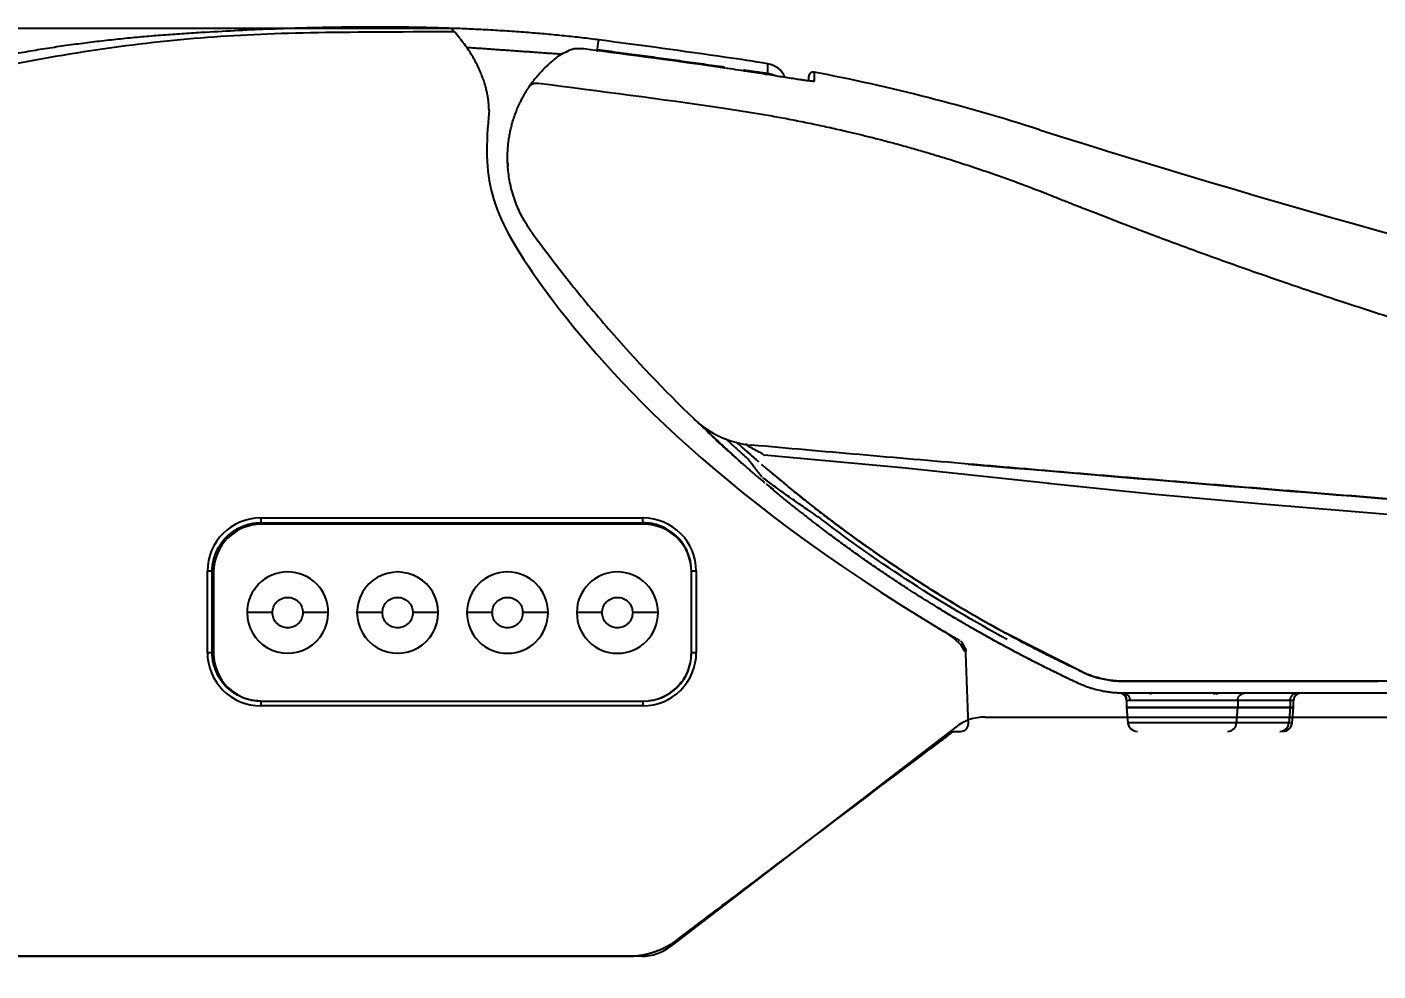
# Model space of a CAD drawing. Header units: millimetres. Extents: x 1416 to 7337, y -4252 to -1725.
# Drawn here: x 1698.4 to 1981.1, y -3578.1 to -3380.7 of the extents above; entities that cross this region are included whole.
import ezdxf

# ---------------------------------------------------------------- set-up
doc = ezdxf.new("R2010")
doc.units = ezdxf.units.MM
doc.header["$MEASUREMENT"] = 0
doc.styles.get("Standard").update_dxf_attribs({"font": 'NanumGothic.ttf'})
doc.dimstyles.get("Standard").update_dxf_attribs({"dimtxt": 0.18, "dimasz": 0.18, "dimexe": 0.18, "dimexo": 0.0625, "dimgap": 0.09, "dimtad": 0, "dimtih": 1, "dimtoh": 1, "dimdec": 4, "dimzin": 0, "dimdsep": 46, "dimtxsty": 'Standard', "dimcen": 0.09, "dimadec": 0, "dimazin": 0, "dimtfac": 1, "dimtdec": 4, "dimtofl": 0, "dimtmove": 0, "dimatfit": 3, "dimfxl": 0, "dimtolj": 1, "dimtzin": 0, "dimarcsym": 0})

# ---------------------------------------------------------------- blocks, each defined once
blk = doc.blocks.new('*D61')
at = {"color": 0, "linetype": 'ByBlock', "lineweight": -2}
for p, q in [((1787.09, -3380.99), (1455.48, -3380.99)), ((1455.66, -3400.99), (1455.66, -3885.04)), ((1648.1, -3905.04), (1455.48, -3905.04))]:
    blk.add_line(p, q, dxfattribs=at)
at = {"color": 0}
for points in [[(1452.33, -3400.99), (1459, -3400.99), (1455.66, -3380.99)], [(1452.33, -3885.04), (1459, -3885.04), (1455.66, -3905.04)]]:
    blk.add_solid(points, dxfattribs=at)
at = {"layer": 'Defpoints', "color": 0}
for p in [(1787.15, -3380.99), (1455.66, -3905.04), (1648.16, -3905.04)]:
    blk.add_point(p, dxfattribs=at)
at = {"color": 2, "insert": (1432.06, -3643.02), "char_height": 25, "attachment_point": 5, "rotation": 90}
blk.add_mtext('\\A1;520', dxfattribs=at)
blk = doc.blocks.new('*D64')
at = {"color": 0, "linetype": 'ByBlock', "lineweight": -2}
for p, q in [((2257.02, -3490.21), (2257.02, -4149.52)), ((1581.59, -3533.11), (1581.59, -4149.52)), ((2237.02, -4149.34), (1601.59, -4149.34))]:
    blk.add_line(p, q, dxfattribs=at)
at = {"color": 0}
for points in [[(1601.59, -4146), (1601.59, -4152.67), (1581.59, -4149.34)], [(2237.02, -4146), (2237.02, -4152.67), (2257.02, -4149.34)]]:
    blk.add_solid(points, dxfattribs=at)
at = {"layer": 'Defpoints', "color": 0}
for p in [(2257.02, -3490.14), (1581.59, -3533.04), (1581.59, -4149.34)]:
    blk.add_point(p, dxfattribs=at)
at = {"color": 2, "insert": (1919.31, -4125.73), "char_height": 25, "attachment_point": 5}
blk.add_mtext('\\A1;675', dxfattribs=at)

msp = doc.modelspace()

# ---------------------------------------------------------------- linework, layer by layer
for p, q in [((1860.95911, -3470.90143), (1860.95911, -3471.03572)), ((1983.89144, -3482.71847), (1956.90786, -3480.53743)), ((1747.26208, -3483.39344), (1827.26208, -3483.39344)), ((1747.26208, -3483.39344), (1747.26208, -3484.39318)), ((1747.26208, -3484.39318), (1827.26208, -3484.39318)), ((1827.41208, -3484.69317), (1747.41208, -3484.69317)), ((1827.26208, -3484.39318), (1827.26208, -3483.39344)), ((1737.11208, -3494.54317), (1736.11208, -3494.52304)), ((1736.11208, -3511.52729), (1736.11208, -3494.52304)), ((1737.41208, -3494.69317), (1737.41208, -3511.69317)), ((1838.41208, -3494.52304), (1837.41208, -3494.54317)), ((1837.41208, -3511.69317), (1837.41208, -3494.69317)), ((1838.41208, -3494.52304), (1838.41208, -3511.52729)), ((1749.71868, -3503.19317), (1744.41208, -3503.19317)), ((1761.41208, -3503.19317), (1756.10548, -3503.19317)), ((1772.71868, -3503.19317), (1767.41208, -3503.19317)), ((1784.41208, -3503.19317), (1779.10548, -3503.19317)), ((1795.71868, -3503.19317), (1790.41208, -3503.19317)), ((1807.41208, -3503.19317), (1802.10548, -3503.19317)), ((1818.71868, -3503.19317), (1813.41208, -3503.19317)), ((1830.41208, -3503.19317), (1825.10548, -3503.19317)), ((1919.31524, -3515.6606), (1903.44296, -3507.64549)), ((1893.44755, -3509.08734), (1893.42568, -3509.12919)), ((1894.73987, -3510.75714), (1894.73289, -3510.65092)), ((1894.74087, -3510.76878), (1894.73409, -3510.65331)), ((1736.11208, -3511.52729), (1737.11208, -3511.54317)), ((1837.41208, -3511.54317), (1838.41208, -3511.52729)), ((2109.00528, -3517.54317), (1927.78635, -3517.54317)), ((1747.26209, -3521.69318), (1747.26209, -3522.69309)), ((1747.41208, -3521.69317), (1827.41208, -3521.69317)), ((1827.26208, -3521.69318), (1827.26208, -3522.69309)), ((1927.8054, -3520.04339), (1927.92327, -3520.17592)), ((1928.46744, -3521.54102), (1928.46744, -3523.04317)), ((1951.74375, -3521.54317), (1929.19531, -3521.54317)), ((1933.46744, -3520.04318), (1933.46744, -3520.34317)), ((1946.82833, -3520.34317), (1946.82833, -3520.04318)), ((1947.2185, -3520.04318), (1947.2185, -3520.34317)), ((1947.46743, -3520.34317), (1947.46743, -3520.04318)), ((1962.68839, -3521.54317), (1951.74375, -3521.54317)), ((1951.74375, -3521.54317), (1951.74375, -3523.04317)), ((1962.68839, -3521.54317), (1962.68839, -3523.04317)), ((1963.41208, -3521.54317), (1962.68839, -3521.54317)), ((1963.41208, -3523.04317), (1963.41208, -3521.54317)), ((1827.26208, -3522.69309), (1747.26209, -3522.69309)), ((1898.80204, -3525.04317), (2247.04579, -3525.04317)), ((1928.46744, -3523.04317), (1928.74515, -3526.21749)), ((1951.74375, -3523.04317), (1928.46744, -3523.04317)), ((1928.46744, -3523.04317), (1951.74375, -3523.04317)), ((1962.68839, -3523.04317), (1951.74375, -3523.04317)), ((1951.74375, -3523.04317), (1962.68839, -3523.04317)), ((1962.68839, -3523.04317), (1962.42743, -3526.21749)), ((1963.41208, -3523.04317), (1962.68839, -3523.04317)), ((1962.68839, -3523.04317), (1963.41208, -3523.04317)), ((1963.13437, -3526.21749), (1963.41208, -3523.04317)), ((1892.70493, -3527.11693), (1833.09671, -3572.96941)), ((1951.48278, -3526.21749), (1928.74515, -3526.21749)), ((1962.42743, -3526.21749), (1951.48278, -3526.21749)), ((1963.13437, -3526.21749), (1962.42743, -3526.21749)), ((1826.9996, -3575.04317), (1603.40082, -3575.04317))]:
    msp.add_line(p, q)
for points in [[(1817.75286, -3385.43547), (1817.84475, -3384.72849), (1817.91697, -3384.17285), (1817.96951, -3383.76857), (1818.00238, -3383.51566), (1818.01558, -3383.41412), (1818.01586, -3383.41192)], [(1853.41442, -3390.34301), (1854.24753, -3390.55716), (1854.97973, -3390.8823)], [(1912.24985, -3476.2104), (1882.23436, -3473.00575), (1852.59978, -3470.26166)], [(1853.04125, -3476.28607), (1853.57301, -3476.71193), (1854.5604, -3477.44053)], [(1956.90786, -3480.53743), (1934.47118, -3478.47959), (1911.98241, -3476.18612)], [(1894.45266, -3511.15802), (1894.32454, -3510.74165), (1893.85961, -3510.00493), (1892.29986, -3508.52372), (1891.29012, -3507.78651), (1890.18955, -3507.05323)], [(1894.10342, -3509.82223), (1894.10426, -3509.52151), (1893.80473, -3509.17504)], [(1894.73295, -3511.17947), (1894.74266, -3510.77899), (1894.65109, -3510.38781)], [(1927.80555, -3520.04359), (1928.06584, -3520.33617), (1928.41976, -3521.15398)]]:
    msp.add_lwpolyline(points)
for centre, radius, start, end in [((1560.24275, -5366.73061), 2000, 81.82472358, 82.59474455), ((1560.24275, -5366.73061), 1997.73356, 81.82472358, 82.67648314), ((1560.24275, -5366.73061), 1997.73401, 81.82472358, 82.67648347), ((1787.76567, -3782.99031), 397.73356, 81.1339789, 81.8247236), ((1787.76567, -3782.99031), 397.73401, 81.1340541, 81.8247236), ((1787.76567, -3782.99031), 400, 80.5622401, 81.8247236), ((1852.65176, -3393.10086), 4.74879, 22.822886, 81.4623306), ((1862.91208, -3391.13062), 1, 78.4325663, 179.9998228), ((1787.76567, -3782.99031), 400, 72.1688345, 79.1441901), ((2531.12338, -1443.73191), 2054.53156, 252.41041618, 261.85376791), ((2043.8428, -3249.33582), 294, 227.9512542, 228.5603239), ((2017.63666, -3279.27513), 254.21193, 228.5221758, 229.0938784), ((2043.83719, -3249.34275), 293.99109, 229.3221072, 232.4244522), ((2043.8428, -3249.33582), 294, 232.4244096, 241.4744599), ((1747.26234, -3494.54372), 11.15028, 90.0013644, 179.8937898), ((1747.41208, -3494.69317), 10, 90, 180), ((1827.26185, -3494.54368), 11.15025, 0.1060397, 89.9988336), ((1827.41208, -3494.69317), 10, 0, 90), ((1752.91208, -3503.19318), 8.5, 0.0000113, 179.9999887), ((1775.91208, -3503.19317), 8.5, 359.9999937, 180.0000063), ((1798.91208, -3503.19318), 8.5, 0.000018, 179.999982), ((1821.91208, -3503.19318), 8.5, 0.0000077, 179.9999923), ((1752.91208, -3503.19318), 8.5, 179.999976, 0.000024), ((1775.91208, -3503.19318), 8.5, 179.9999832, 0.0000168), ((1798.91208, -3503.19317), 8.5, 180.0000091, 359.9999909), ((1821.91208, -3503.19317), 8.5, 180.0000075, 359.9999925), ((2050.02088, -3239.08367), 312.01561, 239.1858964, 239.8928634), ((1892.29543, -3511.09836), 2.39706, 356.8942755, 41.2539423), ((1747.26249, -3511.54267), 11.15042, 179.9210201, 269.9979097), ((1747.41208, -3511.69317), 10, 180, 270), ((1827.26167, -3511.54267), 11.15042, 270.0021057, 0.0789759), ((1827.41208, -3511.69317), 10, 270, 0), ((1927.78631, -3497.54308), 20.0001, 244.9409912, 270.0000914), ((1926.96754, -3521.52923), 1.49992, 358.986252, 68.5412666), ((1964.91208, -3521.54317), 1.5, 90, 179.9999989), ((1898.80204, -3535.04317), 10, 90, 127.568592), ((1930.73754, -3526.04317), 2, 185, 270), ((1949.55556, -3526.11396), 1.92999, 271.6325954, 356.9251728), ((1960.50019, -3526.11394), 1.93002, 271.6333225, 356.9244457), ((1961.14198, -3526.04317), 2, 270, 355), ((1826.9996, -3565.04317), 10, 270, 307.568592)]:
    msp.add_arc(centre, radius, start, end)
msp.add_rational_spline([(1818.01586, -3383.41192), (1783.90146, -3378.97805), (1735.7195, -3381.83547)], [1, 0.992743343258, 1], degree=2)
for points, degree in [([(1795.05145, -3398.23977), (1794.90172, -3389.48639), (1787.14934, -3380.98973)], 2), ([(1787.80148, -3381.72033), (1763.44924, -3381.80342), (1735.7195, -3381.83547), (1688.04364, -3388.95548), (1637.57489, -3403.633), (1611.89064, -3416.08212), (1606.99628, -3420.7807), (1604.55356, -3426.12604), (1604.67474, -3433.06258)], 3), ([(1735.7195, -3381.83547), (1719.83412, -3382.77754), (1703.97503, -3384.16317), (1688.00508, -3387.15573), (1672.64539, -3391.3408), (1657.41598, -3395.95577)], 5), ([(1810.14183, -3386.41739), (1800.26607, -3385.71971), (1790.3903, -3385.02203)], 2), ([(1809.67952, -3386.71862), (1809.66857, -3386.72671), (1809.65762, -3386.7348)], 2), ([(1805.33459, -3392.45486), (1818.29063, -3394.06806), (1830.9205, -3395.76129), (1843.79095, -3397.61625)], 3), ([(1795.05145, -3398.23977), (1793.76474, -3412.45351), (1795.12912, -3424.96036), (1841.03003, -3477.63667), (1890.19539, -3507.11518)], 3), ([(1798.92823, -3409.02909), (1798.97356, -3409.44278), (1799.0189, -3409.85648)], 2), ([(1837.95787, -3462.68665), (1843.22476, -3467.56552), (1848.49166, -3472.4444)], 2), ([(1848.30137, -3472.21651), (1845.77573, -3470.00068), (1843.28776, -3467.74191), (1840.8389, -3465.44151)], 3), ([(1849.26444, -3471.08895), (1846.91853, -3468.95916), (1844.57262, -3466.82936)], 2), ([(1848.55852, -3469.10855), (1847.74745, -3468.36751), (1846.93638, -3467.62648)], 2), ([(1849.22277, -3468.34708), (1849.00404, -3468.14723), (1848.7853, -3467.94738)], 2), ([(1903.44487, -3508.79403), (1889.85029, -3501.43871), (1876.83506, -3493.01276), (1864.55937, -3483.61989)], 3), ([(1737.11208, -3511.54317), (1737.11208, -3505.8763), (1737.11208, -3500.20961), (1737.11208, -3494.54317)], 3), ([(1890.19539, -3507.11518), (1890.22186, -3507.07494), (1890.24833, -3507.0347)], 2), ([(1894.65489, -3510.39767), (1894.65982, -3510.41173), (1894.66474, -3510.42578)], 2), ([(1895.35426, -3526.38733), (1895.17846, -3521.35315), (1895.00267, -3516.31909), (1894.82688, -3511.28518)], 3), ([(1835.85892, -3516.9101), (1835.96612, -3516.95365), (1836.07332, -3516.9972)], 2), ([(1951.48278, -3526.21749), (1951.61326, -3524.63033), (1951.74375, -3523.04318)], 2), ([(1890.31394, -3529.47353), (1890.91447, -3529.02099), (1891.51611, -3528.56762), (1892.07847, -3528.14386)], 3), ([(1892.07848, -3528.14386), (1892.18028, -3528.06716), (1892.29011, -3528.04319), (1892.37938, -3528.04317)], 3), ([(1890.31394, -3529.47353), (1889.50227, -3530.08517), (1888.6906, -3530.6968), (1887.87893, -3531.30844)], 3), ([(1621.41209, -3575.04317), (1712.32568, -3575.04317), (1733.23927, -3575.04317), (1824.15285, -3575.04317)], 3)]:
    msp.add_open_spline(points, degree=degree)
for points, knots in [([(1803.42911, -3393.24456), (1803.49001, -3393.15477), (1803.61292, -3392.97357), (1803.809, -3392.69409), (1804.01619, -3392.40636), (1804.23565, -3392.11033), (1804.46758, -3391.80653), (1804.71248, -3391.49535), (1804.97075, -3391.17724), (1805.24284, -3390.85267), (1805.69319, -3390.33285), (1806.35102, -3389.61892), (1807.13308, -3388.84714), (1807.82171, -3388.21847), (1808.38208, -3387.73571), (1808.94212, -3387.27752), (1809.33067, -3386.98149), (1809.52027, -3386.83704)], [0, 0, 0, 0, 0.04421776, 0.089239902, 0.1350683, 0.181704733, 0.229150887, 0.277408363, 0.326478685, 0.376363299, 0.427063585, 0.565742166, 0.704438498, 0.783431925, 0.859018312, 0.931204899, 1, 1, 1, 1]), ([(1809.52027, -3386.83704), (1809.81871, -3386.61406), (1810.11805, -3386.39041), (1810.46185, -3386.27748), (1810.46288, -3386.27714)], [0, 0, 0, 0, 0.996979151, 1, 1, 1, 1]), ([(1809.67951, -3386.71863), (1809.99596, -3386.50739), (1810.62331, -3386.08862), (1811.34303, -3385.86349), (1811.69971, -3385.75191)], [0, 0, 0, 0, 0.504412068, 1, 1, 1, 1]), ([(1814.89728, -3385.29414), (1813.98726, -3385.23931), (1812.65432, -3385.159), (1811.50177, -3385.78369), (1811.13608, -3385.98189)], [0, 0, 0, 0, 0.682719016, 1, 1, 1, 1]), ([(1817.69719, -3385.83055), (1817.69786, -3385.82552), (1817.74375, -3385.48202), (1817.74834, -3385.45857), (1817.75286, -3385.43547)], [0, 0, 0, 0, 0.0146311846, 1, 1, 1, 1]), ([(1817.75286, -3385.43547), (1819.23164, -3385.62874), (1822.18936, -3386.01529), (1826.6245, -3386.60777), (1831.05886, -3387.20948), (1835.49227, -3387.82157), (1839.92486, -3388.44289), (1842.87888, -3388.86554), (1844.35597, -3389.07687)], [0, 0, 0, 0, 0.166623566, 0.333264373, 0.49992242, 0.666597707, 0.833290234, 1, 1, 1, 1]), ([(1848.33327, -3389.66907), (1848.39957, -3389.67928), (1848.532, -3389.69966), (1848.73024, -3389.73002), (1848.9277, -3389.76015), (1849.12439, -3389.79003), (1849.41768, -3389.83442), (1849.80382, -3389.89241), (1850.27268, -3389.96199), (1850.72351, -3390.02798), (1851.29347, -3390.11002), (1851.94062, -3390.20028), (1852.47394, -3390.26974), (1852.81842, -3390.31068), (1853.03324, -3390.33368), (1853.20274, -3390.34875), (1853.31122, -3390.35484), (1853.37438, -3390.35474), (1853.40816, -3390.35119), (1853.41233, -3390.34574), (1853.41442, -3390.34301)], [0, 0, 0, 0, 0.025305053, 0.050542832, 0.075749896, 0.100962936, 0.126218621, 0.189242366, 0.25217414, 0.315043132, 0.377781308, 0.502813199, 0.627407923, 0.689630491, 0.751785822, 0.813834251, 0.875916875, 0.91713089, 0.958429019, 1, 1, 1, 1]), ([(1853.41442, -3390.34301), (1853.41255, -3390.2795), (1853.40882, -3390.15246), (1853.40356, -3389.9741), (1853.39854, -3389.80464), (1853.39381, -3389.64498), (1853.38934, -3389.49489), (1853.38516, -3389.35443), (1853.38126, -3389.2236), (1853.37763, -3389.10241), (1853.3743, -3388.99088), (1853.37125, -3388.88899), (1853.36849, -3388.79678), (1853.36601, -3388.71423), (1853.36383, -3388.64137), (1853.36194, -3388.5782), (1853.36034, -3388.52472), (1853.35903, -3388.48095), (1853.35802, -3388.44689), (1853.35729, -3388.42255), (1853.35686, -3388.40794), (1853.35676, -3388.4047), (1853.35676, -3388.4047), (1853.35676, -3388.4047)], [0, 0, 0, 0, 0.049868907, 0.099751559, 0.149647959, 0.199558111, 0.249482017, 0.299419683, 0.349371111, 0.399336305, 0.449315269, 0.499308007, 0.549314522, 0.599334817, 0.649368898, 0.699416766, 0.749478427, 0.799553883, 0.849643139, 0.899746198, 0.949863064, 0.99999374, 1, 1, 1, 1]), ([(1803.42905, -3393.24452), (1803.52565, -3393.10101), (1803.64582, -3392.9658), (1803.92689, -3392.73263), (1804.08771, -3392.63496), (1804.4321, -3392.49225), (1804.61538, -3392.44731), (1804.98099, -3392.4125), (1805.16304, -3392.42248), (1805.33459, -3392.45486)], [0, 0, 0, 0, 0.25, 0.25, 0.5, 0.5, 0.75, 0.75, 1, 1, 1, 1]), ([(1862.69061, -3392.061), (1862.62028, -3392.05576), (1862.43961, -3392.04231), (1861.93013, -3391.98388), (1861.18004, -3391.88542), (1860.16796, -3391.7398), (1858.98919, -3391.56292), (1857.58857, -3391.3469), (1856.07528, -3391.11012), (1854.53057, -3390.86679), (1852.83553, -3390.59981), (1850.9904, -3390.30981), (1849.68955, -3390.10652), (1849.06614, -3390.0091)], [0, 0, 0, 0, 0.047520261, 0.122084397, 0.228384725, 0.312896403, 0.406377735, 0.513714533, 0.610147757, 0.696826122, 0.790158544, 0.899436283, 1, 1, 1, 1]), ([(1861.91208, -3391.13011), (1861.91208, -3391.1631), (1861.91208, -3391.20476), (1861.91208, -3391.84575), (1861.91208, -3391.97924)], [0, 0, 0, 0, 0.7917391268, 1, 1, 1, 1]), ([(1863.10122, -3392.04716), (1863.02174, -3392.03629), (1862.88053, -3392.01698), (1862.74158, -3392.04705), (1862.68084, -3392.0602)], [0, 0, 0, 0, 0.562845979, 1, 1, 1, 1]), ([(1863.10123, -3392.04713), (1863.09165, -3392.05661), (1863.07463, -3392.07345), (1862.9545, -3392.07665), (1862.83902, -3392.07407), (1862.73562, -3392.06496), (1862.69061, -3392.061)], [0, 0, 0, 0, 0.366213609, 0.650163976, 0.847713932, 1, 1, 1, 1]), ([(1863.10041, -3390.14852), (1863.10041, -3390.14954), (1863.10041, -3390.15158), (1863.10041, -3390.16809), (1863.1004, -3390.19442), (1863.1004, -3390.23152), (1863.10041, -3390.27912), (1863.10042, -3390.33727), (1863.10044, -3390.40595), (1863.10046, -3390.48513), (1863.1005, -3390.57481), (1863.10054, -3390.67497), (1863.10059, -3390.78559), (1863.10065, -3390.90665), (1863.10072, -3391.03815), (1863.1008, -3391.18007), (1863.10088, -3391.33239), (1863.10097, -3391.49506), (1863.10106, -3391.66829), (1863.10115, -3391.85113), (1863.1012, -3391.9818), (1863.10123, -3392.04713)], [0, 0, 0, 0, 0.052861968, 0.105698314, 0.158509042, 0.211294157, 0.264053662, 0.316787562, 0.36949586, 0.422178561, 0.474835669, 0.527467188, 0.580073121, 0.632653473, 0.685208248, 0.737737449, 0.790241082, 0.842719149, 0.895171655, 0.947598604, 1, 1, 1, 1]), ([(1800.86814, -3398.05093), (1800.89877, -3397.97625), (1800.95997, -3397.82706), (1801.05375, -3397.60577), (1801.14874, -3397.38676), (1801.24504, -3397.17016), (1801.34256, -3396.95596), (1801.44127, -3396.74415), (1801.54111, -3396.53472), (1801.74041, -3396.12589), (1802.04024, -3395.54353), (1802.42125, -3394.8579), (1802.76796, -3394.27291), (1803.01339, -3393.88006), (1803.17676, -3393.62602), (1803.27911, -3393.46953), (1803.36542, -3393.33937), (1803.40796, -3393.27604), (1803.42911, -3393.24456)], [0, 0, 0, 0, 0.033440791, 0.066811428, 0.100156356, 0.133520121, 0.166947196, 0.2004818, 0.234167731, 0.268048199, 0.401301981, 0.533314096, 0.658309921, 0.779654556, 0.83641792, 0.89181639, 0.946215211, 1, 1, 1, 1]), ([(1803.97351, -3423.62001), (1803.87652, -3423.48498), (1803.68255, -3423.21494), (1803.40131, -3422.80302), (1803.12733, -3422.38627), (1802.86139, -3421.96433), (1802.60339, -3421.5375), (1802.35348, -3421.10587), (1801.91132, -3420.30793), (1801.31614, -3419.11795), (1800.39547, -3416.9279), (1799.55574, -3414.17761), (1799.09611, -3411.45003), (1798.93669, -3409.44526), (1798.90257, -3408.14249), (1798.92691, -3406.9586), (1798.99287, -3405.88552), (1799.10054, -3404.83028), (1799.24803, -3403.79439), (1799.43341, -3402.77922), (1799.65482, -3401.78603), (1799.91007, -3400.81584), (1800.19806, -3399.86996), (1800.51383, -3398.94798), (1800.75061, -3398.3485), (1800.86814, -3398.05093)], [0, 0, 0, 0, 0.0185270563, 0.0370540793, 0.0555810691, 0.0741080258, 0.0926349494, 0.11116184, 0.1296886977, 0.1942988249, 0.2593203825, 0.394321122, 0.5137289304, 0.5669271619, 0.6185206884, 0.6590279582, 0.6990093059, 0.7384652976, 0.7773965226, 0.8158035943, 0.8536871518, 0.8910478612, 0.9278864172, 0.9642035446, 1, 1, 1, 1]), ([(1843.79095, -3397.61625), (1844.37876, -3397.70186), (1845.55349, -3397.87296), (1847.31247, -3398.14219), (1849.06772, -3398.42044), (1850.81944, -3398.7087), (1852.56802, -3399.00678), (1854.31381, -3399.31482), (1856.05714, -3399.63285), (1857.79838, -3399.96096), (1859.53787, -3400.2992), (1861.27596, -3400.64765), (1863.013, -3401.00636), (1864.74935, -3401.3754), (1866.48536, -3401.75485), (1868.22139, -3402.14477), (1870.19448, -3402.59981), (1872.43491, -3403.13277), (1874.9729, -3403.75883), (1877.6041, -3404.43224), (1880.33007, -3405.15638), (1883.15258, -3405.93497), (1886.07378, -3406.77173), (1889.09583, -3407.67166), (1892.22247, -3408.63628), (1894.33583, -3409.3206), (1897.50806, -3410.3658)], [0, 0, 0, 0, 0.033573132, 0.067095234, 0.100574108, 0.134017556, 0.167433383, 0.200829401, 0.234213427, 0.267593289, 0.300976825, 0.33437189, 0.367786352, 0.401228099, 0.43470504, 0.468225103, 0.501796246, 0.549155939, 0.598393508, 0.649550165, 0.702673627, 0.757818736, 0.815048124, 0.874432907, 0.936053423, 1, 1, 1, 1]), ([(1798.95969, -3409.62557), (1798.96332, -3409.62827), (1798.96988, -3409.63316), (1799.01478, -3409.63542), (1799.03483, -3409.63643)], [0, 0, 0, 0, 0.553571388, 1, 1, 1, 1]), ([(1897.50806, -3410.3658), (1898.02042, -3410.53973), (1899.05224, -3410.88999), (1900.60509, -3411.42945), (1902.17109, -3411.98217), (1903.74451, -3412.54692), (1905.16528, -3413.06529), (1906.94638, -3413.72335), (1908.8963, -3414.45775), (1911.00488, -3415.27013), (1912.22819, -3415.75352), (1912.75915, -3415.96333)], [0, 0, 0, 0, 0.0999140531, 0.2012135234, 0.3035452262, 0.4065542778, 0.509884125, 0.582792426, 0.7571417428, 0.8945919352, 1, 1, 1, 1]), ([(1912.75915, -3415.96333), (1913.53644, -3416.2737), (1915.07497, -3416.88804), (1917.36143, -3417.79336), (1919.60171, -3418.67503), (1921.79606, -3419.53292), (1923.94446, -3420.3675), (1926.04698, -3421.17908), (1928.10365, -3421.96801), (1930.11452, -3422.7346), (1934.81011, -3424.51374), (1942.17062, -3427.25048), (1952.26202, -3430.88273), (1962.62663, -3434.48935), (1972.95397, -3437.95524), (1983.91278, -3441.5023), (1995.20198, -3445.01978), (2006.65168, -3448.4391), (2017.88044, -3451.65703), (2028.75875, -3454.64376), (2039.7727, -3457.53003), (2050.7679, -3460.27757), (2063.85225, -3462.2835), (2069.83545, -3463.65824), (2073.24637, -3464.42967), (2076.8287, -3465.22652), (2080.58228, -3466.04654), (2084.50733, -3466.88932), (2087.17934, -3467.44882), (2088.54437, -3467.73464)], [0, 0, 0, 0, 0.0138733989, 0.0274603884, 0.0407621424, 0.0537798034, 0.0665144821, 0.0789672577, 0.0911391773, 0.1030312565, 0.1146444791, 0.1743900568, 0.2332494107, 0.2926039368, 0.3566416203, 0.4143727215, 0.4843970585, 0.5538582504, 0.6141012825, 0.6800953956, 0.7433560832, 0.8059628684, 0.8717218073, 0.8905760982, 0.9104379171, 0.9313088898, 0.9531910886, 0.9760870842, 1, 1, 1, 1]), ([(1803.97351, -3423.62001), (1806.50794, -3427.10817), (1809.11849, -3430.54107), (1814.48719, -3437.2902), (1817.2453, -3440.60637), (1825.73294, -3450.36996), (1831.67614, -3456.63261), (1837.88097, -3462.6243)], [0, 0, 0, 0, 0.25, 0.25, 0.5, 0.5, 1, 1, 1, 1]), ([(1837.88097, -3462.6243), (1839.50952, -3464.19693), (1841.40724, -3465.49005), (1845.52644, -3467.37085), (1847.7469, -3467.95804), (1850.0023, -3468.15861)], [0, 0, 0, 0, 0.5, 0.5, 1, 1, 1, 1]), ([(1841.12688, -3465.11533), (1841.12645, -3465.1158), (1841.01716, -3465.23402), (1840.88554, -3465.3813), (1840.85445, -3465.42144), (1840.8389, -3465.44151)], [0, 0, 0, 0, 0.001984821, 0.500990311, 1, 1, 1, 1]), ([(1852.42284, -3470.09387), (1852.42083, -3470.09357), (1852.41681, -3470.09296), (1852.39355, -3470.0809), (1852.32107, -3470.03729), (1852.15494, -3469.94959), (1851.94665, -3469.83845), (1851.70092, -3469.70348), (1851.34385, -3469.51049), (1850.88341, -3469.25941), (1850.44127, -3469.01762), (1850.08083, -3468.82028), (1849.767, -3468.64744), (1849.49439, -3468.49611), (1849.29502, -3468.38672), (1849.22277, -3468.34708)], [0, 0, 0, 0, 0.021896025, 0.044004036, 0.087970986, 0.181967124, 0.231300472, 0.297008271, 0.413445599, 0.544005911, 0.685834954, 0.7783175, 0.838518605, 0.941478098, 1, 1, 1, 1]), ([(1895.32653, -3472.11987), (1891.52365, -3471.79248), (1883.93484, -3471.13916), (1872.57803, -3470.15024), (1861.27273, -3469.15841), (1853.75346, -3468.49137), (1850.0023, -3468.15861)], [0, 0, 0, 0, 0.2516832514, 0.5022443349, 0.751683251, 1, 1, 1, 1]), ([(1851.44813, -3471.64258), (1851.42695, -3471.62424), (1851.38423, -3471.58726), (1851.31254, -3471.52517), (1851.23479, -3471.45777), (1851.15045, -3471.38461), (1851.05967, -3471.3058), (1850.96241, -3471.2213), (1850.85872, -3471.13112), (1850.7043, -3470.99669), (1850.49147, -3470.81112), (1850.21197, -3470.56682), (1849.91366, -3470.30539), (1849.54398, -3469.98047), (1849.09056, -3469.58062), (1848.74102, -3469.27048), (1848.55852, -3469.10855)], [0, 0, 0, 0, 0.033642338, 0.067849921, 0.102749934, 0.138462159, 0.17509841, 0.212762273, 0.2515491, 0.291546216, 0.381104247, 0.474574899, 0.57324576, 0.673456484, 0.829500028, 1, 1, 1, 1]), ([(1852.21208, -3474.89138), (1852.21172, -3474.89087), (1852.21091, -3474.88972), (1852.20312, -3474.87907), (1852.18681, -3474.85721), (1852.15776, -3474.81868), (1852.09749, -3474.73918), (1851.99312, -3474.60323), (1851.8389, -3474.40557), (1851.65201, -3474.1699), (1851.3563, -3473.79917), (1850.9953, -3473.34548), (1850.55574, -3472.77907), (1850.19543, -3472.30994), (1849.84604, -3471.85253), (1849.56184, -3471.48003), (1849.36564, -3471.22203), (1849.26444, -3471.08895)], [0, 0, 0, 0, 0.0169475964, 0.0381053506, 0.0635247546, 0.0932918553, 0.1275350875, 0.1991014103, 0.2608575973, 0.32200324, 0.4029730621, 0.5491914347, 0.6372917724, 0.7723807058, 0.8432412235, 0.9191406276, 1, 1, 1, 1]), ([(1852.49799, -3470.17422), (1852.50134, -3470.17739), (1852.50627, -3470.18207), (1852.57651, -3470.24772), (1852.5991, -3470.26883)], [0, 0, 0, 0, 0.678390089, 1, 1, 1, 1]), ([(1852.74532, -3476.03828), (1852.74453, -3476.03761), (1852.74297, -3476.0363), (1852.72981, -3476.0252), (1852.70865, -3476.00737), (1852.66751, -3475.97267), (1852.58832, -3475.90586), (1852.45444, -3475.7928), (1852.29071, -3475.65433), (1852.09978, -3475.4926), (1851.87511, -3475.30195), (1851.60386, -3475.07127), (1851.28681, -3474.80092), (1850.93468, -3474.49973), (1850.56902, -3474.18594), (1850.19043, -3473.85998), (1849.78636, -3473.51088), (1849.38639, -3473.16399), (1849.00245, -3472.8298), (1848.65072, -3472.52273), (1848.41732, -3472.31814), (1848.30137, -3472.21651)], [0, 0, 0, 0, 0.02498689, 0.049490266, 0.073591325, 0.097375386, 0.147976372, 0.202143631, 0.256604306, 0.309550596, 0.363926292, 0.420978169, 0.48586257, 0.554793709, 0.622377449, 0.68643949, 0.753712674, 0.827479978, 0.885850746, 0.943290968, 1, 1, 1, 1]), ([(1852.07644, -3472.18478), (1852.08124, -3472.18892), (1852.20092, -3472.29205), (1852.64185, -3472.67065), (1853.35, -3473.27522), (1854.21952, -3474.01222), (1855.15717, -3474.80042), (1856.18176, -3475.65406), (1857.60385, -3476.82781), (1859.49131, -3478.36316), (1861.82479, -3480.22157), (1864.23408, -3482.10332), (1865.87036, -3483.34652), (1866.7046, -3483.98036)], [0, 0, 0, 0, 0.002854385, 0.071156246, 0.143855744, 0.212581614, 0.285665871, 0.355005206, 0.428039981, 0.570709443, 0.713646184, 0.85400351, 1, 1, 1, 1]), ([(1895.32653, -3472.11987), (1929.6189, -3475.06457), (1963.92848, -3477.89099), (2031.83185, -3483.25289), (2070.07154, -3485.78849), (2102.94005, -3488.16199)], [0, 0, 0, 0, 0.5, 0.5, 1, 1, 1, 1]), ([(2102.59088, -3488.13677), (2101.77266, -3488.07763), (2100.13688, -3487.95939), (2097.68086, -3487.78135), (2095.2244, -3487.6029), (2092.76726, -3487.42398), (2090.3095, -3487.24462), (2087.85112, -3487.06481), (2085.3921, -3486.88454), (2082.93246, -3486.70382), (2080.47218, -3486.52265), (2078.01128, -3486.34103), (2071.89019, -3485.88825), (2062.07834, -3485.15723), (2043.92923, -3484.13886), (2030.39189, -3483.10568), (2016.91107, -3482.06454), (2003.47939, -3481.01502), (1990.27809, -3479.97163), (1977.20132, -3478.92655), (1964.46564, -3477.89763), (1951.9267, -3476.87392), (1939.89776, -3475.88187), (1928.14769, -3474.90342), (1918.72869, -3474.11179), (1911.36178, -3473.48848), (1906.03661, -3473.03598), (1900.68898, -3472.57979), (1897.1165, -3472.27339), (1895.32653, -3472.11987)], [0, 0, 0, 0, 0.012464276, 0.024918429, 0.037362624, 0.049797025, 0.062221798, 0.074637109, 0.087043124, 0.09944001, 0.111827933, 0.124207062, 0.136577563, 0.204113737, 0.271685216, 0.338603319, 0.405781354, 0.471759628, 0.537292991, 0.600489508, 0.66414004, 0.724261626, 0.784263509, 0.840206082, 0.896076323, 0.921896639, 0.947823012, 0.973856965, 1, 1, 1, 1]), ([(1864.55937, -3483.61989), (1864.5414, -3483.60778), (1864.49326, -3483.57533), (1864.34821, -3483.47742), (1863.88113, -3483.16194), (1863.27142, -3482.74882), (1862.61049, -3482.29786), (1862.15708, -3481.98734), (1861.42893, -3481.48676), (1860.48517, -3480.83399), (1859.18067, -3479.9218), (1857.87628, -3479.00343), (1856.5655, -3478.06658), (1855.26126, -3477.13177), (1854.04487, -3476.23433), (1853.16222, -3475.59777), (1852.68613, -3475.24738), (1852.44615, -3475.06374), (1852.40914, -3475.03661), (1852.40527, -3475.03377)], [0, 0, 0, 0, 0.003328429, 0.008918455, 0.026882814, 0.089936944, 0.122231596, 0.150710536, 0.175373939, 0.260306013, 0.332055206, 0.433654055, 0.529173611, 0.621260933, 0.747124826, 0.86749186, 0.932129967, 0.992896398, 1, 1, 1, 1]), ([(1863.66618, -3484.81116), (1863.01137, -3484.30761), (1861.70227, -3483.30089), (1859.79484, -3481.80158), (1857.98705, -3480.35883), (1856.31549, -3479.0031), (1854.91219, -3477.84943), (1854.03214, -3477.1175), (1853.77392, -3476.90136), (1853.77284, -3476.90045)], [0, 0, 0, 0, 0.167126625, 0.334126085, 0.500495875, 0.6668077, 0.833887022, 0.999302104, 1, 1, 1, 1]), ([(1861.16969, -3479.69758), (1861.09341, -3479.63704), (1860.93942, -3479.51484), (1860.50809, -3479.17201), (1860.02744, -3478.78654), (1859.71743, -3478.53793)], [0, 0, 0, 0, 0.258471515, 0.521741345, 1, 1, 1, 1]), ([(1737.11208, -3494.54317), (1737.11308, -3494.43482), (1737.11504, -3494.22269), (1737.13033, -3493.91168), (1737.15319, -3493.61493), (1737.18327, -3493.33261), (1737.21917, -3493.06482), (1737.25984, -3492.81161), (1737.3042, -3492.57296), (1737.35129, -3492.34885), (1737.40014, -3492.13918), (1737.44991, -3491.94387), (1737.49977, -3491.76277), (1737.54897, -3491.59576), (1737.59682, -3491.44268), (1737.64269, -3491.30337), (1737.686, -3491.17769), (1737.72624, -3491.06547), (1737.76294, -3490.96657), (1737.7957, -3490.88085), (1737.82418, -3490.80819), (1737.84806, -3490.74847), (1737.86712, -3490.70159), (1738.01746, -3490.33629), (1738.32966, -3489.68386), (1738.87014, -3488.80474), (1739.45334, -3488.03666), (1740.03147, -3487.40482), (1740.59305, -3486.88082), (1741.13677, -3486.43981), (1741.70302, -3486.04157), (1742.28825, -3485.68666), (1742.88898, -3485.37533), (1743.50184, -3485.10759), (1744.12354, -3484.88315), (1744.75094, -3484.70161), (1745.38101, -3484.562), (1746.01091, -3484.46442), (1746.63791, -3484.40422), (1747.05489, -3484.39684), (1747.26208, -3484.39317)], [0, 0, 0, 0, 0.02039267, 0.039924492, 0.058595456, 0.076405555, 0.093354779, 0.109443122, 0.124670575, 0.139037133, 0.152542787, 0.165187533, 0.176971365, 0.187894276, 0.197956262, 0.207157319, 0.215497442, 0.222976627, 0.229594872, 0.235352172, 0.240248526, 0.244283931, 0.247458385, 0.249771887, 0.318636254, 0.383274279, 0.443685306, 0.499868734, 0.544242461, 0.588125794, 0.631518785, 0.674421487, 0.716833958, 0.758756256, 0.800188441, 0.841130578, 0.881582732, 0.921544972, 0.96101737, 1, 1, 1, 1]), ([(1837.3583, -3493.86914), (1837.34175, -3493.55627), (1837.30402, -3492.84318), (1837.05637, -3491.81288), (1836.80293, -3491.06917), (1836.66162, -3490.71047), (1836.64389, -3490.66964), (1836.64388, -3490.66962), (1836.64386, -3490.66958), (1836.64383, -3490.66951), (1836.64377, -3490.66936), (1836.64365, -3490.66906), (1836.6434, -3490.66847), (1836.64291, -3490.66727), (1836.64192, -3490.66489), (1836.63995, -3490.66012), (1836.63601, -3490.6506), (1836.6281, -3490.63159), (1836.61221, -3490.59368), (1836.5802, -3490.51836), (1836.51514, -3490.36965), (1836.38129, -3490.07998), (1836.10053, -3489.53151), (1835.50213, -3488.55643), (1834.65664, -3487.5379), (1833.67589, -3486.65323), (1832.56311, -3485.83983), (1831.06593, -3485.06684), (1829.17507, -3484.49656), (1827.89192, -3484.42722), (1827.26208, -3484.39318)], [0, 0, 0, 0, 0.061541241, 0.140260937, 0.207331843, 0.216084587, 0.216085653, 0.216086719, 0.216089328, 0.216093593, 0.216102597, 0.216121059, 0.216157027, 0.216229464, 0.21637479, 0.216664521, 0.217244136, 0.218402414, 0.220715185, 0.225328975, 0.234503567, 0.252645049, 0.288094865, 0.35565143, 0.477365209, 0.546798172, 0.615074443, 0.747991141, 0.876299456, 1, 1, 1, 1]), ([(1902.7494, -3510.11332), (1902.28751, -3509.86249), (1901.32093, -3509.33759), (1899.81265, -3508.50482), (1898.18166, -3507.59221), (1896.42978, -3506.59659), (1894.55845, -3505.51564), (1891.60027, -3503.77701), (1887.62146, -3501.36451), (1883.33922, -3498.65154), (1879.75435, -3496.3001), (1876.86712, -3494.3569), (1874.06488, -3492.42319), (1871.34638, -3490.50156), (1868.71101, -3488.59365), (1866.15575, -3486.70417), (1864.48935, -3485.43708), (1863.66618, -3484.81116)], [0, 0, 0, 0, 0.033833708, 0.070801202, 0.110902487, 0.154137565, 0.200506438, 0.250009104, 0.375004613, 0.500000083, 0.576293335, 0.650965024, 0.724015149, 0.79544371, 0.865250706, 0.933436136, 1, 1, 1, 1]), ([(1910.53986, -3511.37843), (1910.04783, -3511.12712), (1909.06353, -3510.62438), (1907.59215, -3509.85955), (1906.12407, -3509.08664), (1904.65975, -3508.30492), (1903.19912, -3507.51459), (1901.74228, -3506.71563), (1900.28926, -3505.90804), (1898.84013, -3505.09186), (1897.39493, -3504.26708), (1895.95372, -3503.43373), (1894.51655, -3502.59181), (1893.08348, -3501.74136), (1891.65455, -3500.88237), (1890.22982, -3500.01486), (1888.80935, -3499.13886), (1887.39318, -3498.25438), (1885.98137, -3497.36143), (1884.57397, -3496.46003), (1883.17104, -3495.5502), (1881.77263, -3494.63196), (1880.37879, -3493.70532), (1878.98957, -3492.77031), (1877.60504, -3491.82694), (1876.22523, -3490.87523), (1874.8502, -3489.91521), (1873.48001, -3488.94688), (1872.11471, -3487.97027), (1870.75432, -3486.98544), (1869.39904, -3485.99222), (1868.04839, -3484.99134), (1867.1526, -3484.31741), (1866.7046, -3483.98036)], [0, 0, 0, 0, 0.032022027, 0.06405979, 0.096113287, 0.12818252, 0.160267488, 0.192368191, 0.22448463, 0.256616804, 0.288764714, 0.320928359, 0.35310774, 0.385302857, 0.41751371, 0.449740299, 0.481982625, 0.514240686, 0.546514483, 0.578804017, 0.611109287, 0.643430294, 0.675767038, 0.708119518, 0.740487734, 0.772871688, 0.805271378, 0.837686806, 0.87011797, 0.902564872, 0.93502751, 0.967505887, 1, 1, 1, 1]), ([(1749.71868, -3503.19318), (1749.76157, -3502.79162), (1749.82781, -3502.1715), (1750.22547, -3501.42709), (1750.63823, -3500.91962), (1751.1463, -3500.50437), (1751.89051, -3500.11943), (1752.91208, -3499.92227), (1753.93383, -3500.11946), (1754.67802, -3500.50448), (1755.18619, -3500.91988), (1755.59879, -3501.42725), (1755.99638, -3502.17168), (1756.06259, -3502.79162), (1756.10548, -3503.19318)], [0, 0, 0, 0, 0.119721794, 0.184887992, 0.250000153, 0.315166393, 0.380278502, 0.500000296, 0.619721358, 0.684887556, 0.749999717, 0.815165957, 0.880278066, 1, 1, 1, 1]), ([(1772.71868, -3503.19318), (1772.76157, -3502.79162), (1772.82781, -3502.1715), (1773.22547, -3501.42709), (1773.63823, -3500.91962), (1774.1463, -3500.50437), (1774.89051, -3500.11943), (1775.91208, -3499.92227), (1776.93383, -3500.11946), (1777.67802, -3500.50448), (1778.18619, -3500.91988), (1778.59879, -3501.42725), (1778.99638, -3502.17168), (1779.06259, -3502.79162), (1779.10548, -3503.19318)], [0, 0, 0, 0, 0.119721851, 0.184887871, 0.25000026, 0.315166205, 0.380278638, 0.500000053, 0.619721468, 0.684887659, 0.749999813, 0.815166046, 0.880278149, 1, 1, 1, 1]), ([(1795.71868, -3503.19318), (1795.76157, -3502.79162), (1795.82781, -3502.1715), (1796.22547, -3501.42709), (1796.63823, -3500.91962), (1797.1463, -3500.50437), (1797.89051, -3500.11943), (1798.91208, -3499.92227), (1799.93383, -3500.11946), (1800.67802, -3500.50448), (1801.18619, -3500.91988), (1801.59879, -3501.42725), (1801.99638, -3502.17168), (1802.06259, -3502.79162), (1802.10548, -3503.19318)], [0, 0, 0, 0, 0.119721856, 0.184887793, 0.250000185, 0.315166277, 0.380278714, 0.500000134, 0.619721372, 0.684887731, 0.749999888, 0.815166124, 0.880278144, 1, 1, 1, 1]), ([(1818.71868, -3503.19318), (1818.76157, -3502.79162), (1818.82781, -3502.1715), (1819.22547, -3501.42709), (1819.63823, -3500.91962), (1820.1463, -3500.50437), (1820.89051, -3500.11943), (1821.91208, -3499.92227), (1822.93383, -3500.11946), (1823.67802, -3500.50448), (1824.18619, -3500.91988), (1824.59879, -3501.42725), (1824.99638, -3502.17168), (1825.06259, -3502.79162), (1825.10548, -3503.19318)], [0, 0, 0, 0, 0.119721859, 0.184887776, 0.25000017, 0.315166228, 0.380278707, 0.500000039, 0.619721394, 0.684887703, 0.749999906, 0.815166111, 0.880278141, 1, 1, 1, 1]), ([(1890.60224, -3503.16565), (1890.00931, -3502.80548), (1888.82294, -3502.08484), (1888.25957, -3501.73837), (1888.43982, -3501.84754), (1888.44, -3501.84764)], [0, 0, 0, 0, 0.499543292, 0.999510016, 1, 1, 1, 1]), ([(1756.10548, -3503.19318), (1756.06259, -3503.59473), (1755.99635, -3504.21484), (1755.59869, -3504.95926), (1755.18594, -3505.46672), (1754.67786, -3505.88197), (1753.93365, -3506.26691), (1752.91208, -3506.46409), (1751.89034, -3506.26688), (1751.14614, -3505.88188), (1750.63797, -3505.46647), (1750.22537, -3504.9591), (1749.82779, -3504.21467), (1749.76157, -3503.59473), (1749.71868, -3503.19318)], [0, 0, 0, 0, 0.119721267, 0.184887158, 0.250000403, 0.31516563, 0.380278437, 0.499999704, 0.619721703, 0.684887593, 0.74999979, 0.815166066, 0.880278873, 1, 1, 1, 1]), ([(1779.10548, -3503.19318), (1779.06259, -3503.59473), (1778.99635, -3504.21485), (1778.59869, -3504.95926), (1778.18594, -3505.46673), (1777.67786, -3505.88197), (1776.93365, -3506.26691), (1775.91208, -3506.46409), (1774.89034, -3506.26687), (1774.14615, -3505.88188), (1773.63797, -3505.46647), (1773.22537, -3504.9591), (1772.82779, -3504.21467), (1772.76157, -3503.59473), (1772.71868, -3503.19318)], [0, 0, 0, 0, 0.11972121, 0.184887279, 0.250000295, 0.315165818, 0.380278301, 0.499999947, 0.619721593, 0.68488749, 0.749999693, 0.815165976, 0.88027879, 1, 1, 1, 1]), ([(1802.10548, -3503.19318), (1802.06259, -3503.59473), (1801.99635, -3504.21484), (1801.59869, -3504.95926), (1801.18594, -3505.46673), (1800.67786, -3505.88197), (1799.93365, -3506.26691), (1798.91208, -3506.46409), (1797.89034, -3506.26687), (1797.14614, -3505.88188), (1796.63797, -3505.46647), (1796.22537, -3504.9591), (1795.82779, -3504.21467), (1795.76157, -3503.59473), (1795.71868, -3503.19318)], [0, 0, 0, 0, 0.119721206, 0.184887101, 0.250000115, 0.31516578, 0.380278426, 0.499999885, 0.619721526, 0.684887587, 0.749999788, 0.815166069, 0.880278794, 1, 1, 1, 1]), ([(1825.10548, -3503.19318), (1825.06259, -3503.59473), (1824.99635, -3504.21485), (1824.59869, -3504.95926), (1824.18594, -3505.46673), (1823.67786, -3505.88197), (1822.93365, -3506.26691), (1821.91208, -3506.46409), (1820.89034, -3506.26687), (1820.14614, -3505.88188), (1819.63797, -3505.46647), (1819.22537, -3504.9591), (1818.82779, -3504.21467), (1818.76157, -3503.59473), (1818.71868, -3503.19318)], [0, 0, 0, 0, 0.119721209, 0.184887175, 0.250000197, 0.315165821, 0.380278357, 0.49999996, 0.619721518, 0.684887541, 0.749999819, 0.815166044, 0.880278796, 1, 1, 1, 1]), ([(1915.19908, -3516.47445), (1914.97404, -3516.36587), (1914.52411, -3516.1488), (1913.85979, -3515.82566), (1913.20352, -3515.50458), (1912.55602, -3515.18578), (1911.91706, -3514.86928), (1911.28668, -3514.55514), (1910.66483, -3514.24343), (1910.05151, -3513.93419), (1909.44667, -3513.62748), (1908.8503, -3513.32337), (1908.26237, -3513.02189), (1907.68287, -3512.72311), (1907.11175, -3512.42708), (1905.41483, -3511.54284), (1902.75429, -3510.12616), (1899.45119, -3508.30971), (1896.57428, -3506.6826), (1894.73893, -3505.61932), (1893.64987, -3504.98101), (1893.13336, -3504.67683), (1892.6438, -3504.38722), (1892.18115, -3504.11236), (1891.74516, -3503.85231), (1891.3364, -3503.60756), (1890.95236, -3503.37684), (1890.71899, -3503.23607), (1890.60224, -3503.16565)], [0, 0, 0, 0, 0.017857471, 0.035701092, 0.053532098, 0.071351724, 0.08916121, 0.106961797, 0.124754727, 0.142541245, 0.160322597, 0.178100029, 0.195874789, 0.213648125, 0.231421286, 0.24919552, 0.374451731, 0.499497688, 0.62462806, 0.749917079, 0.781154418, 0.812384696, 0.843614738, 0.874851367, 0.906101404, 0.937371659, 0.968668931, 1, 1, 1, 1]), ([(1894.82688, -3511.28518), (1894.81703, -3511.27789), (1894.80547, -3511.26932), (1894.48136, -3511.1717), (1894.43311, -3511.15717)], [0, 0, 0, 0, 0.851116694, 1, 1, 1, 1]), ([(1894.7315, -3510.64209), (1894.73821, -3510.66812), (1894.75184, -3510.72106), (1894.77184, -3510.81252), (1894.79067, -3510.91427), (1894.80708, -3511.02733), (1894.82034, -3511.15104), (1894.82467, -3511.23989), (1894.82688, -3511.28518)], [0, 0, 0, 0, 0.152334048, 0.3096591, 0.472575605, 0.641624121, 0.817288515, 1, 1, 1, 1]), ([(1918.25611, -3517.92516), (1917.75752, -3517.69105), (1916.76478, -3517.22493), (1915.28727, -3516.51843), (1913.82666, -3515.81085), (1912.38325, -3515.10167), (1910.95687, -3514.39133), (1909.54749, -3513.68), (1908.15504, -3512.96793), (1906.77943, -3512.25538), (1905.42068, -3511.5424), (1904.07838, -3510.82985), (1903.19096, -3510.35139), (1902.7494, -3510.11332)], [0, 0, 0, 0, 0.0951596351, 0.189468097, 0.2829257212, 0.375532852, 0.4672898437, 0.5581970601, 0.6482548758, 0.7374636757, 0.8258238559, 0.9133358241, 1, 1, 1, 1]), ([(1747.26208, -3521.69317), (1747.15407, -3521.69218), (1746.93781, -3521.69018), (1746.6134, -3521.67404), (1746.28894, -3521.6482), (1745.96478, -3521.61168), (1745.64125, -3521.56471), (1745.3187, -3521.50719), (1744.99747, -3521.43914), (1744.67793, -3521.36055), (1744.36042, -3521.27144), (1744.0453, -3521.17184), (1743.73291, -3521.06179), (1743.42362, -3520.94134), (1743.11779, -3520.81055), (1742.81576, -3520.6695), (1742.51789, -3520.51827), (1742.22454, -3520.35698), (1741.93607, -3520.18572), (1741.65281, -3520.00464), (1741.37513, -3519.81385), (1741.10336, -3519.61353), (1740.83785, -3519.40383), (1740.57894, -3519.18493), (1740.32696, -3518.95702), (1740.05979, -3518.69858), (1739.77752, -3518.40386), (1739.48152, -3518.06656), (1739.19232, -3517.70555), (1738.91201, -3517.32042), (1738.64275, -3516.91086), (1738.38686, -3516.47673), (1738.14673, -3516.01806), (1737.92485, -3515.53506), (1737.72379, -3515.02816), (1737.5462, -3514.498), (1737.39481, -3513.94546), (1737.27215, -3513.37169), (1737.18183, -3512.77809), (1737.12319, -3512.16639), (1737.11581, -3511.75244), (1737.11208, -3511.54317)], [0, 0, 0, 0, 0.020323287, 0.04069128, 0.061103981, 0.081561397, 0.102063529, 0.122610381, 0.143201958, 0.163838263, 0.1845193, 0.205245072, 0.226015584, 0.246830837, 0.267690838, 0.288595587, 0.30954509, 0.33053935, 0.35157837, 0.372662154, 0.393790705, 0.414964026, 0.436182121, 0.457444994, 0.478752647, 0.500105085, 0.527380922, 0.555521149, 0.584525762, 0.614394753, 0.645128115, 0.676725841, 0.709187922, 0.742514348, 0.776705107, 0.81176019, 0.847679583, 0.884463275, 0.922111251, 0.960623497, 1, 1, 1, 1]), ([(1737.40987, -3513.93085), (1737.45338, -3513.99171), (1737.58729, -3514.17903), (1737.72456, -3514.55855), (1737.74932, -3514.87837), (1737.76208, -3515.04317)], [0, 0, 0, 0, 0.189178776, 0.58218743, 1, 1, 1, 1]), ([(1828.47452, -3521.57615), (1828.71831, -3521.55822), (1829.6199, -3521.49192), (1831.12744, -3520.9827), (1832.91041, -3520.06163), (1834.39857, -3518.83998), (1835.61578, -3517.40378), (1836.56447, -3515.75411), (1837.26805, -3513.76415), (1837.36268, -3512.30498), (1837.41208, -3511.54317)], [0, 0, 0, 0, 0.049809931, 0.184208545, 0.320335871, 0.458192841, 0.573937717, 0.702828817, 0.844853546, 1, 1, 1, 1]), ([(1919.31502, -3515.6605), (1918.78408, -3515.41113), (1917.73816, -3514.91988), (1916.19872, -3514.18268), (1914.7108, -3513.4605), (1913.27455, -3512.75316), (1911.88918, -3512.06234), (1910.98439, -3511.60374), (1910.53986, -3511.37843)], [0, 0, 0, 0, 0.180216337, 0.35501189, 0.524387297, 0.688343257, 0.84688054, 1, 1, 1, 1]), ([(1927.7863, -3517.54317), (1927.63483, -3517.54218), (1927.33168, -3517.54019), (1926.87685, -3517.52409), (1926.42183, -3517.49835), (1925.96685, -3517.46198), (1925.51215, -3517.41522), (1925.05799, -3517.35797), (1924.60459, -3517.29025), (1924.15221, -3517.21203), (1923.70109, -3517.12331), (1923.25148, -3517.02409), (1922.80363, -3516.91439), (1922.35778, -3516.79421), (1921.91419, -3516.66357), (1921.47311, -3516.52251), (1921.03478, -3516.37104), (1920.59945, -3516.20925), (1920.16745, -3516.03696), (1919.73864, -3515.85511), (1919.45629, -3515.7254), (1919.31502, -3515.6605)], [0, 0, 0, 0, 0.051955999, 0.10398663, 0.156091969, 0.208272095, 0.260527085, 0.312857015, 0.365261962, 0.417742001, 0.470297209, 0.522927661, 0.575633433, 0.628414598, 0.681271232, 0.734203408, 0.7872112, 0.840294683, 0.893453928, 0.94668901, 1, 1, 1, 1]), ([(1927.7863, -3520.04317), (1927.62471, -3520.04217), (1927.30101, -3520.04015), (1926.81488, -3520.02383), (1926.3276, -3519.99765), (1925.83942, -3519.96056), (1925.35057, -3519.91275), (1924.86129, -3519.85406), (1924.37183, -3519.78442), (1923.88245, -3519.70378), (1923.39339, -3519.61205), (1922.51889, -3519.4279), (1921.56356, -3519.1777), (1920.4777, -3518.8291), (1919.67683, -3518.53684), (1918.91703, -3518.2271), (1918.46221, -3518.01932), (1918.25611, -3517.92516)], [0, 0, 0, 0, 0.049268111, 0.098697761, 0.148288979, 0.198041795, 0.247956237, 0.298032335, 0.348270117, 0.398669611, 0.449230845, 0.499953847, 0.671109789, 0.749943643, 0.847583176, 0.930935422, 1, 1, 1, 1]), ([(1927.7863, -3517.54316), (1928.59272, -3517.54317), (1930.27916, -3517.54317), (1932.91879, -3517.54318), (1935.77872, -3517.54319), (1938.85875, -3517.54319), (1942.25093, -3517.54319), (1945.76652, -3517.54319), (1949.90389, -3517.54318), (1953.49906, -3517.54316), (1955.94321, -3517.54313), (1956.66674, -3517.54313)], [0, 0, 0, 0, 0.0836871882, 0.1750119268, 0.2739741661, 0.3805738412, 0.4948108719, 0.6262684625, 0.7457889901, 0.9247474916, 1, 1, 1, 1]), ([(1956.66674, -3517.54314), (1957.15481, -3517.54314), (1958.3218, -3517.54315), (1960.35789, -3517.54316), (1962.98767, -3517.54317), (1965.89311, -3517.54317), (1968.89227, -3517.54317), (1971.88124, -3517.54317), (1975.14382, -3517.54317), (1978.2448, -3517.54315), (1980.27347, -3517.54314), (1981.07501, -3517.54314)], [0, 0, 0, 0, 0.059890449, 0.143198664, 0.249924326, 0.382787263, 0.500085951, 0.618462442, 0.75020478, 0.901304502, 1, 1, 1, 1]), ([(1927.66248, -3520.04159), (1927.49838, -3520.03992), (1927.12479, -3520.03611), (1926.95584, -3520.02818), (1927.02311, -3520.03021), (1927.02453, -3520.03026)], [0, 0, 0, 0, 0.433984414, 0.988007694, 1, 1, 1, 1]), ([(2108.53704, -3520.04317), (2107.7485, -3520.04317), (2106.17154, -3520.04317), (2103.80231, -3520.04317), (2101.43052, -3520.04317), (2099.0559, -3520.04317), (2096.67851, -3520.04317), (2094.29835, -3520.04317), (2091.9154, -3520.04317), (2089.52968, -3520.04317), (2087.14118, -3520.04317), (2084.74991, -3520.04317), (2082.35585, -3520.04317), (2079.95902, -3520.04317), (2077.55941, -3520.04317), (2075.15702, -3520.04317), (2072.75185, -3520.04317), (2070.34391, -3520.04317), (2067.93318, -3520.04317), (2062.69532, -3520.04317), (2049.96652, -3520.04317), (2039.00565, -3520.04317), (2028.00235, -3520.04317), (2016.95926, -3520.04317), (2005.88129, -3520.04317), (1994.77325, -3520.04317), (1983.63743, -3520.04317), (1974.54754, -3520.04317), (1967.51898, -3520.04317), (1962.56134, -3520.04317), (1957.60113, -3520.04317), (1952.63836, -3520.04317), (1947.67301, -3520.04317), (1942.70511, -3520.04317), (1937.73462, -3520.04317), (1932.76164, -3520.04317), (1929.44488, -3520.04317), (1927.7863, -3520.04317)], [0, 0, 0, 0, 0.0138759299, 0.0277500418, 0.0416225604, 0.0554937106, 0.0693637172, 0.0832328051, 0.0971011994, 0.1109691249, 0.1248368067, 0.13870447, 0.1525723396, 0.1664406406, 0.1803095981, 0.194179437, 0.2080503822, 0.2219226587, 0.2357964912, 0.2496721045, 0.312263331, 0.3748346528, 0.4374067373, 0.500000251, 0.5625914782, 0.6251628002, 0.6877348845, 0.7503283976, 0.7780774862, 0.8058204257, 0.833559015, 0.8612950539, 0.8890303427, 0.9167666818, 0.9445058715, 0.9722497113, 1, 1, 1, 1]), ([(1927.78631, -3520.04318), (1927.95237, -3520.04317), (1928.13154, -3520.07538), (1928.47846, -3520.22158), (1928.64513, -3520.33606), (1928.92027, -3520.62896), (1929.02781, -3520.80639), (1929.16514, -3521.17568), (1929.19541, -3521.3664), (1929.19541, -3521.54317)], [0, 0, 0, 0, 0.25, 0.25, 0.5, 0.5, 0.75, 0.75, 1, 1, 1, 1]), ([(1929.19531, -3521.54317), (1928.99709, -3521.54317), (1928.60066, -3521.54317), (1928.40664, -3521.54317), (1928.46779, -3521.54317), (1928.46797, -3521.54317)], [0, 0, 0, 0, 0.4992777527, 0.9985525621, 1, 1, 1, 1]), ([(1951.74375, -3521.54317), (1951.74375, -3521.34683), (1951.78044, -3521.15055), (1951.92166, -3520.78775), (1952.02614, -3520.62136), (1952.28707, -3520.34368), (1952.44343, -3520.2325), (1952.78436, -3520.08222), (1952.9688, -3520.04318), (1953.15331, -3520.04317)], [0, 0, 0, 0, 0.25, 0.25, 0.5, 0.5, 0.75, 0.75, 1, 1, 1, 1]), ([(1964.09775, -3520.04317), (1963.91326, -3520.04318), (1963.72884, -3520.08223), (1963.38795, -3520.23251), (1963.23161, -3520.34369), (1962.9707, -3520.62137), (1962.86624, -3520.78776), (1962.72506, -3521.15056), (1962.68838, -3521.34683), (1962.68839, -3521.54317)], [0, 0, 0, 0, 0.25, 0.25, 0.5, 0.5, 0.75, 0.75, 1, 1, 1, 1]), ([(1892.37938, -3528.04317), (1892.81244, -3528.04317), (1893.16093, -3528.04317), (1893.63246, -3528.04317), (1893.75522, -3528.04317), (1893.75523, -3528.04317)], [0, 0, 0, 0, 0.5, 0.5, 1, 1, 1, 1]), ([(1893.75523, -3528.04317), (1893.94697, -3528.04317), (1894.15455, -3528.00761), (1894.55608, -3527.84515), (1894.74868, -3527.71766), (1895.06326, -3527.39202), (1895.18407, -3527.19508), (1895.33259, -3526.78796), (1895.36095, -3526.57913), (1895.35426, -3526.38733)], [0, 0, 0, 0, 0.25, 0.25, 0.5, 0.5, 0.75, 0.75, 1, 1, 1, 1]), ([(1834.38371, -3571.61998), (1836.21668, -3570.23874), (1841.59296, -3566.18741), (1852.22291, -3558.17717), (1867.98387, -3546.30044), (1880.20137, -3537.0939), (1887.16528, -3531.84622)], [0, 0, 0, 0, 0.104181391, 0.305575212, 0.604181419, 1, 1, 1, 1]), ([(1887.87893, -3531.30844), (1887.76015, -3531.39795), (1887.52253, -3531.57701), (1887.28438, -3531.75647), (1887.16528, -3531.84622)], [0, 0, 0, 0, 0.499901651, 1, 1, 1, 1]), ([(1824.15285, -3575.04282), (1824.2797, -3575.04196), (1824.53161, -3575.04026), (1824.90663, -3575.02718), (1825.27593, -3575.00683), (1825.63935, -3574.97881), (1825.99671, -3574.94367), (1826.34785, -3574.90173), (1826.69265, -3574.85333), (1827.03099, -3574.79881), (1827.36276, -3574.7385), (1827.68787, -3574.67273), (1828.00628, -3574.60184), (1828.31793, -3574.52619), (1828.62282, -3574.4461), (1828.92091, -3574.36191), (1829.21221, -3574.27393), (1829.49671, -3574.18246), (1829.77441, -3574.08781), (1830.04533, -3573.99027), (1830.30949, -3573.89013), (1830.56692, -3573.78767), (1830.81765, -3573.68314), (1831.06171, -3573.57683), (1831.29916, -3573.46898), (1831.53004, -3573.35984), (1831.75439, -3573.24965), (1831.97228, -3573.13865), (1832.18377, -3573.02708), (1832.38891, -3572.91518), (1832.58778, -3572.80318), (1832.78044, -3572.69129), (1832.96696, -3572.57972), (1833.14741, -3572.46868), (1833.32188, -3572.35836), (1833.49044, -3572.24894), (1833.65316, -3572.14061), (1833.81014, -3572.03353), (1833.96145, -3571.92788), (1834.10715, -3571.82378), (1834.24743, -3571.72151), (1834.33861, -3571.65325), (1834.38347, -3571.61966)], [0, 0, 0, 0, 0.034662796, 0.068841274, 0.102532339, 0.135733114, 0.168440962, 0.200653504, 0.232368624, 0.263584474, 0.294299478, 0.324512654, 0.354224725, 0.383436773, 0.412149739, 0.440364451, 0.468081634, 0.495301929, 0.522025907, 0.548254078, 0.573986897, 0.599224777, 0.623968091, 0.648217175, 0.671972334, 0.695233845, 0.718001955, 0.740276641, 0.762057241, 0.78334304, 0.804133376, 0.824427651, 0.844225331, 0.863525942, 0.882329076, 0.900634389, 0.918441595, 0.935750468, 0.952560839, 0.968872589, 0.984685651, 1, 1, 1, 1])]:
    msp.add_open_spline(points, degree=3, knots=knots)

# ---------------------------------------------------------------- dimensions: what is measured, and where the dimension line sits
at = {"color": 3}
dim = msp.add_linear_dim(base=(1455.66427, -3905.04317), p1=(1787.14934, -3380.98973), p2=(1648.16479, -3905.04317), angle=90, text='520', dimstyle='Standard', override={"dimtxt": 25, "dimasz": 20, "dimgap": 10, "dimtad": 1, "dimtih": 0, "dimdec": 0, "dimclrt": 2, "dimtdec": 0, "dimtmove": 2, "dimarcsym": 1}, dxfattribs=at)
dim.commit()
dim.dimension.update_dxf_attribs({"geometry": '*D61', "text_midpoint": (1432.05554, -3643.01645)})
dim = msp.add_linear_dim(base=(1581.59278, -4149.33704), p1=(2257.01854, -3490.14461), p2=(1581.59278, -3533.04317), dimstyle='Standard', override={"dimtxt": 25, "dimasz": 20, "dimgap": 10, "dimtad": 1, "dimtih": 0, "dimdec": 0, "dimclrt": 2, "dimtdec": 0, "dimtmove": 2, "dimarcsym": 1}, dxfattribs=at)
dim.commit()
dim.dimension.update_dxf_attribs({"geometry": '*D64', "text_midpoint": (1919.30566, -4125.72831)})

doc.saveas('drawing.dxf')
